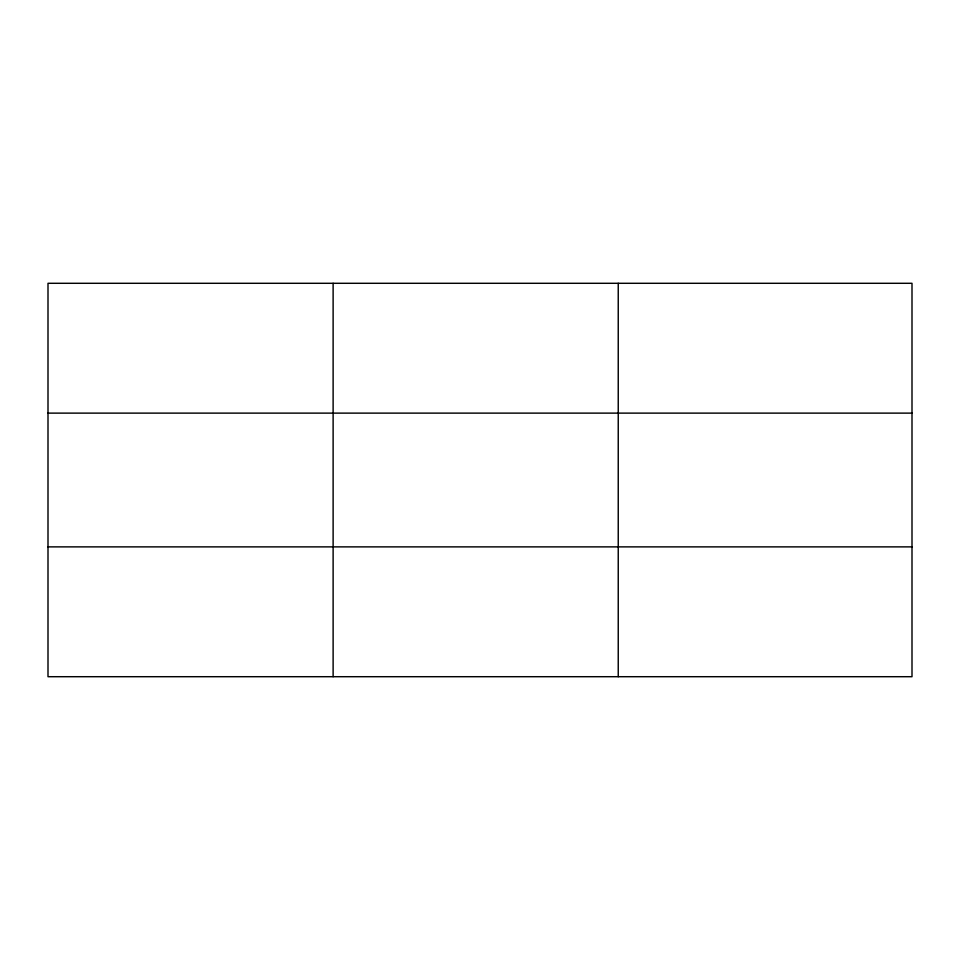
<?xml version="1.0" encoding="UTF-8"?>
<svg xmlns="http://www.w3.org/2000/svg" width="960" height="960" viewBox="0 0 960 960"><rect width="100%" height="100%" fill="white"/><g stroke="black" fill="none" stroke-linecap="round" stroke-linejoin="round"><path stroke-width="1.44" d="M333.12 283.296L333.12 676.704M618.24 283.296L618.24 676.704M912 546.876L912 676.704L48 676.704L48 283.296L912 283.296L912 546.876L48 546.876M48 413.124L912 413.124"/></g></svg>
